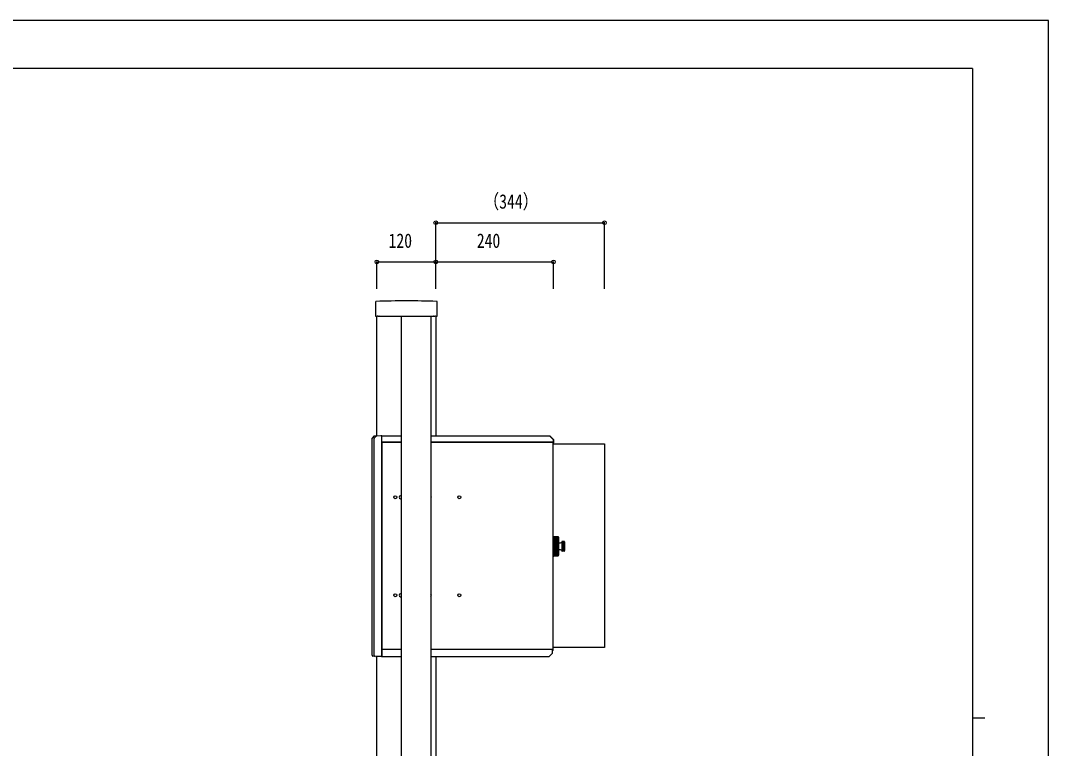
# Model space of a CAD drawing. Units: millimetres, scale not verified. Extents: x -2102 to 2103, y -1485 to 1485.
# Drawn here: x 5 to 2103, y 0 to 1485 of the extents above; entities that cross this region are included whole.
import ezdxf
from ezdxf.enums import TextEntityAlignment as Align

# ---------------------------------------------------------------- set-up
doc = ezdxf.new("R2010")
doc.units = ezdxf.units.MM
doc.header["$LTSCALE"] = 8
for name, color, linetype in [('0-4_YKK_A1', 4, 'Continuous'), ('0-5_YKK_D', 6, 'Continuous'), ('0-6_YKK_ZWAK', 7, 'Continuous')]:
    doc.layers.add(name, color=color, linetype=linetype)
doc.styles.add('ＭＳ ゴシック', font='')
doc.styles.get('ＭＳ ゴシック').set_extended_font_data('MS Gothic')

msp = doc.modelspace()

# ---------------------------------------------------------------- linework, layer by layer
at = {"layer": '0-4_YKK_A1'}
for p, q in [((729.61, 910.556), (729.61, 882.798)), ((855.61, 882.798), (855.61, 910.556)), ((730.408, 882), (733.31, 882)), ((732.61, 637.29), (732.61, 882)), ((734.222, 882.056), (733.31, 882)), ((734.434, 882.061), (736.286, 882.061)), ((737.41, 882), (736.498, 882.056)), ((737.41, 882), (847.81, 882)), ((848.722, 882.056), (847.81, 882)), ((848.934, 882.061), (850.786, 882.061)), ((851.91, 882), (850.998, 882.056)), ((851.91, 882), (854.811, 882)), ((852.61, 882), (852.61, 637.5)), ((723.196, 633.667), (722.61, 633.081)), ((722.61, 632.252), (722.61, 633.081)), ((722.61, 189.99), (722.61, 632.252)), ((726.331, 636.802), (723.196, 633.667)), ((726.331, 636.802), (726.61, 637.081)), ((727.004, 637.094), (726.61, 637.081)), ((727.01, 189.836), (727.01, 632.252)), ((727.596, 633.667), (730.891, 636.961)), ((742.127, 637.517), (740.61, 637.57)), ((742.61, 637.5), (742.127, 637.517)), ((742.61, 637.017), (742.61, 637.5)), ((742.61, 187.983), (742.61, 637.017)), ((742.81, 625.5), (742.81, 637.3)), ((742.81, 637.3), (743.4, 637.3)), ((743.41, 636.7), (743.4, 636.7)), ((743.41, 637.5), (743.41, 636.7)), ((743.41, 637.5), (782.61, 637.5)), ((842.61, 637.5), (852.61, 637.5)), ((852.61, 637.5), (1085.279, 637.5)), ((1085.279, 637.5), (1085.279, 636.7)), ((1085.279, 636.7), (1085.289, 636.69)), ((1085.527, 637.3), (1092.41, 630.417)), ((1085.844, 637.265), (1092.376, 630.734)), ((1092.41, 630.417), (1092.41, 625.2)), ((1092.61, 630.168), (1092.61, 624.3)), ((742.61, 623.7), (742.61, 623.8)), ((742.61, 623.7), (742.61, 202.7)), ((743.41, 623.7), (742.61, 623.7)), ((742.81, 625.5), (742.81, 624.7)), ((742.81, 623.9), (742.81, 624.7)), ((742.81, 623.9), (742.81, 623.71)), ((742.81, 623.71), (743.42, 623.71)), ((743.41, 623.71), (743.41, 623.7)), ((743.42, 623.7), (743.41, 623.7)), ((743.42, 623.71), (743.42, 623.7)), ((852.61, 624.7), (1091.61, 624.7)), ((1090.81, 624.7), (852.61, 624.7)), ((1090.81, 623.9), (1090.81, 624.7)), ((1090.82, 624.5), (1090.81, 624.5)), ((1090.81, 623.89), (1090.81, 623.9)), ((1090.82, 623.89), (1090.81, 623.89)), ((1090.82, 624.5), (1090.82, 623.89)), ((1091.01, 624.5), (1090.82, 624.5)), ((1091.01, 624.5), (1091.81, 624.5)), ((1091.61, 625.5), (1091.61, 625.2)), ((1091.61, 625.2), (1092.41, 625.2)), ((1091.61, 625.2), (1091.61, 624.7)), ((1091.81, 625.2), (1091.81, 624.5)), ((1091.81, 202.7), (1091.81, 624.5)), ((1092.61, 623.3), (1091.81, 623.3)), ((1092.61, 624.3), (1092.61, 623.3)), ((1092.31, 433), (1091.81, 433)), ((1092.31, 432.5), (1092.31, 433)), ((1092.31, 432.5), (1093.31, 432.5)), ((1092.31, 432.5), (1092.31, 392.5)), ((1092.31, 430.5), (1092.31, 428.775)), ((1092.31, 428.775), (1092.31, 428.265)), ((1092.31, 426.364), (1092.31, 428.265)), ((1092.31, 426.364), (1092.31, 415.215)), ((1093.81, 432), (1102.11, 432)), ((1093.81, 432), (1093.81, 393.005)), ((1102.214, 431.994), (1093.81, 431.994)), ((1102.388, 431.96), (1093.81, 431.96)), ((1102.584, 431.88), (1093.81, 431.88)), ((1102.738, 431.778), (1093.81, 431.778)), ((1102.896, 431.618), (1093.81, 431.618)), ((1103.003, 431.449), (1093.81, 431.449)), ((1103.087, 431.211), (1093.81, 431.211)), ((1103.11, 430.976), (1093.81, 430.976)), ((1103.11, 430.661), (1093.81, 430.661)), ((1103.11, 430.362), (1093.81, 430.362)), ((1103.11, 429.973), (1093.81, 429.973)), ((1103.11, 429.613), (1093.81, 429.613)), ((1103.11, 429.152), (1093.81, 429.152)), ((1103.11, 428.733), (1093.81, 428.733)), ((1103.11, 428.205), (1093.81, 428.205)), ((1103.11, 427.73), (1093.81, 427.73)), ((1103.11, 427.137), (1093.81, 427.137)), ((1103.11, 426.61), (1093.81, 426.61)), ((1103.11, 425.959), (1093.81, 425.959)), ((1103.11, 425.383), (1093.81, 425.383)), ((1103.11, 424.678), (1093.81, 424.678)), ((1103.11, 424.059), (1093.81, 424.059)), ((1103.11, 423.304), (1093.81, 423.304)), ((1103.11, 422.646), (1093.81, 422.646)), ((1103.11, 421.848), (1093.81, 421.848)), ((1103.11, 421.156), (1093.81, 421.156)), ((1103.11, 420.321), (1093.81, 420.321)), ((1103.11, 419.6), (1093.81, 419.6)), ((1103.11, 431), (1103.11, 394)), ((1103.21, 422.3), (1103.21, 402.7)), ((1109.81, 422), (1109.81, 403)), ((1114.31, 422.5), (1110.31, 422.5)), ((1115.035, 422.189), (1110.31, 422.189)), ((1110.31, 421.513), (1110.31, 422.189)), ((1115.31, 421.513), (1110.31, 421.513)), ((1115.31, 420.758), (1110.31, 420.758)), ((1110.31, 419.487), (1110.31, 420.758)), ((1115.31, 419.487), (1110.31, 419.487)), ((1115.31, 421.5), (1115.31, 403.5)), ((1092.31, 415.215), (1092.31, 409.784)), ((1103.11, 418.734), (1093.81, 418.734)), ((1103.11, 417.99), (1093.81, 417.99)), ((1103.11, 417.1), (1093.81, 417.1)), ((1103.11, 416.339), (1093.81, 416.339)), ((1103.11, 415.431), (1093.81, 415.431)), ((1103.11, 414.658), (1093.81, 414.658)), ((1103.11, 413.74), (1093.81, 413.74)), ((1103.11, 412.96), (1093.81, 412.96)), ((1103.11, 412.039), (1093.81, 412.039)), ((1103.11, 411.26), (1093.81, 411.26)), ((1103.11, 410.342), (1093.81, 410.342)), ((1103.11, 409.568), (1093.81, 409.568)), ((1103.11, 408.661), (1093.81, 408.661)), ((1103.11, 407.899), (1093.81, 407.899)), ((1103.11, 407.009), (1093.81, 407.009)), ((1103.11, 406.265), (1093.81, 406.265)), ((1103.11, 405.399), (1093.81, 405.399)), ((1103.11, 404.678), (1093.81, 404.678)), ((1103.11, 403.844), (1093.81, 403.844)), ((1103.11, 403.151), (1093.81, 403.151)), ((1103.11, 402.354), (1093.81, 402.354)), ((1103.11, 401.695), (1093.81, 401.695)), ((1103.11, 400.941), (1093.81, 400.941)), ((1103.11, 400.322), (1093.81, 400.322)), ((1103.11, 399.616), (1093.81, 399.616)), ((1103.11, 399.041), (1093.81, 399.041)), ((1115.31, 418.331), (1110.31, 418.331)), ((1110.31, 416.619), (1110.31, 418.331)), ((1115.31, 416.619), (1110.31, 416.619)), ((1115.31, 415.201), (1110.31, 415.201)), ((1110.31, 413.254), (1110.31, 415.201)), ((1115.31, 413.254), (1110.31, 413.254)), ((1115.31, 411.745), (1110.31, 411.745)), ((1110.31, 411.745), (1110.31, 409.798)), ((1115.31, 409.798), (1110.31, 409.798)), ((1115.31, 408.38), (1110.31, 408.38)), ((1110.31, 408.38), (1110.31, 406.668)), ((1115.31, 406.668), (1110.31, 406.668)), ((1115.31, 404.241), (1110.31, 404.241)), ((1115.31, 403.487), (1110.31, 403.487)), ((1110.31, 403.487), (1110.31, 402.811)), ((1115.035, 402.811), (1110.31, 402.811)), ((1114.31, 402.5), (1110.31, 402.5)), ((1092.31, 392), (1091.81, 392)), ((1092.31, 392.5), (1092.31, 392)), ((1092.31, 392.5), (1093.31, 392.5)), ((1103.11, 398.389), (1093.81, 398.389)), ((1103.11, 397.862), (1093.81, 397.862)), ((1103.11, 397.27), (1093.81, 397.27)), ((1103.11, 396.795), (1093.81, 396.795)), ((1103.11, 396.267), (1093.81, 396.267)), ((1103.11, 395.847), (1093.81, 395.847)), ((1103.11, 395.387), (1093.81, 395.387)), ((1103.11, 395.026), (1093.81, 395.026)), ((1103.11, 394.637), (1093.81, 394.637)), ((1103.11, 394.338), (1093.81, 394.338)), ((1103.11, 394.023), (1093.81, 394.023)), ((1103.087, 393.789), (1093.81, 393.789)), ((1103.003, 393.55), (1093.81, 393.55)), ((1102.896, 393.381), (1093.81, 393.381)), ((1102.738, 393.221), (1093.81, 393.221)), ((1102.584, 393.12), (1093.81, 393.12)), ((1102.388, 393.039), (1093.81, 393.039)), ((1102.215, 393.005), (1093.81, 393.005)), ((1102.214, 393.005), (1093.81, 393.005)), ((1093.81, 393), (1102.11, 393)), ((742.61, 202.5), (742.61, 202.7)), ((743.41, 202.7), (742.61, 202.7)), ((743.41, 202.5), (742.61, 202.5)), ((742.61, 202.5), (742.61, 188.3)), ((742.81, 202.3), (743.6, 202.3)), ((742.81, 202.3), (742.81, 187.7)), ((743.41, 202.7), (743.6, 202.7)), ((743.41, 202.5), (743.41, 202.3)), ((743.6, 203.31), (743.61, 203.31)), ((743.6, 202.7), (743.6, 203.31)), ((743.61, 203.31), (743.61, 203.3)), ((743.61, 203.3), (743.61, 202.5)), ((743.61, 201.7), (743.61, 202.5)), ((743.61, 202.5), (782.61, 202.5)), ((842.61, 202.5), (852.61, 202.5)), ((852.61, 202.5), (1090.81, 202.5)), ((1083.927, 187.7), (1090.81, 194.583)), ((1084.244, 187.734), (1090.776, 194.265)), ((1090.81, 202.5), (1091.01, 202.5)), ((1090.81, 201.7), (1090.81, 202.5)), ((1090.81, 194.583), (1090.81, 201.7)), ((1090.81, 201.5), (1091.01, 201.5)), ((1090.81, 201), (1091.01, 201)), ((1091.01, 202.7), (1091.81, 202.7)), ((1091.01, 194.831), (1091.01, 200.113)), ((1091.81, 199.7), (1091.01, 199.7)), ((1091.81, 200.7), (1091.81, 202.7)), ((1091.81, 199.7), (1091.81, 200.7)), ((732.61, -512.5), (732.61, 187.709)), ((742.61, 187.5), (742.61, 187.983)), ((742.81, 187.7), (743.4, 187.7)), ((743.4, 188.31), (743.41, 188.31)), ((743.4, 187.7), (743.4, 188.31)), ((743.41, 188.31), (743.41, 188.3)), ((743.41, 187.5), (743.41, 188.3)), ((743.41, 187.5), (782.61, 187.5)), ((842.61, 187.5), (852.61, 187.5)), ((852.61, 187.5), (852.61, -512.5)), ((852.61, 187.5), (1083.679, 187.5)), ((1083.679, 188.31), (1083.689, 188.31)), ((1083.679, 188.3), (1083.679, 188.31)), ((1083.689, 188.31), (1083.689, 187.7)), ((1083.689, 187.7), (1083.927, 187.7))]:
    msp.add_line(p, q, dxfattribs=at)
for points in [[(782.61, -512.5), (782.61, 882), (842.61, 882), (842.61, -512.5)], [(740.61, 637.57), (732.61, 637.29), (727.004, 637.094)], [(742.81, 625.7), (742.61, 625.7), (742.61, 636.7)], [(743.4, 637.3), (743.4, 636.69), (743.41, 636.69), (743.41, 636.7)], [(1085.279, 636.7), (1085.279, 636.69), (1085.289, 636.69), (1085.289, 637.3), (1085.527, 637.3)], [(742.81, 623.8), (742.61, 623.8), (742.61, 625.7)], [(782.61, 624.7), (742.81, 624.7), (782.61, 624.7)], [(842.61, 624.7), (852.61, 624.7), (842.61, 624.7)], [(1092.31, 409.784), (1092.31, 396.225), (1092.31, 394.5)], [(1115.31, 405.512), (1110.31, 405.512), (1110.31, 404.241)], [(743.6, 202.3), (743.6, 201.5), (743.61, 201.5), (743.61, 201.7)], [(1091.01, 202.7), (1090.82, 202.7), (1090.82, 203.31), (1090.81, 203.31), (1090.81, 203.3), (1090.81, 202.5)], [(1091.01, 200.113), (1091.01, 200.7), (1091.01, 202.7)], [(740.61, 187.43), (732.61, 187.709), (724.54, 187.991)], [(742.61, 187.5), (742.127, 187.483), (740.61, 187.43)], [(1083.679, 187.5), (1083.679, 188.3), (1083.689, 188.31)]]:
    msp.add_lwpolyline(points, dxfattribs=at)
msp.add_lwpolyline([(1091.81, 621.6), (1196.81, 621.6), (1196.81, 205.6), (1091.81, 205.6)], close=True, dxfattribs=at)
for centre in [(770.11, 512.5), (900.61, 512.5), (770.11, 312.5), (900.61, 312.5)]:
    msp.add_circle(centre, 3, dxfattribs=at)
for centre, radius, start, end in [((731.106, 910.557), 1.496, 91.73613, 180.02696), ((792.61, -1087.5), 2000.5, 88.23692, 91.76308), ((854.113, 910.557), 1.496, 359.97304, 88.26387), ((724.61, 632.252), 2, 135, 180), ((727.038, 636.095), 1, 92, 135), ((729.01, 632.252), 2, 135, 180), ((731.598, 636.254), 1, 92, 135), ((742.11, 637.017), 0.5, 0, 88), ((743.41, 636.7), 0.8, 138.59038, 180), ((743.41, 636.7), 0.8, 90, 131.40962), ((1085.279, 636.7), 0.8, 45, 90), ((1091.81, 630.168), 0.8, 0, 45), ((1091.81, 623.3), 0.8, 270, 0), ((780.61, 512.5), 3, 48.18969, 311.81031), ((840.61, 512.5), 3, 311.81031, 48.18969), ((1093.31, 432), 0.5, 0, 90), ((1102.11, 431), 1, 0, 90), ((1103.01, 422.3), 0.2, 0, 60), ((1103.71, 420.386), 0.5, 180, 256.81404), ((1105.421, 427.688), 8, 256.81404, 303.27409), ((1110.31, 422), 0.5, 90, 180), ((1114.31, 421.5), 1, 0, 90), ((1103.01, 402.7), 0.2, 300, 0), ((1103.71, 404.614), 0.5, 103.18596, 180), ((1105.421, 397.311), 8, 56.72591, 103.18596), ((1110.31, 403), 0.5, 180, 270), ((1114.31, 403.5), 1, 270, 0), ((1093.31, 393), 0.5, 270, 0), ((1102.11, 394), 1, 270, 0), ((780.61, 312.5), 3, 48.18969, 311.81031), ((840.61, 312.5), 3, 311.81031, 48.18969), ((724.61, 189.99), 2, 180, 268), ((729.01, 189.836), 2, 180, 268), ((1090.21, 194.831), 0.8, 315, 0), ((1090.21, 201.7), 0.8, 0, 41.40962), ((742.11, 187.983), 0.5, 272, 0), ((743.41, 188.3), 0.8, 180, 221.40962), ((743.41, 188.3), 0.8, 228.59038, 270), ((1083.679, 188.3), 0.8, 270, 315)]:
    msp.add_arc(centre, radius, start, end, dxfattribs=at)
for centre, major_axis, ratio, start_param, end_param in [((730.411, 882.801), (-0.568, -0.568), 0.99628, 5.49965061, 7.06672), ((734.434, 882.043), (0.3, 0), 0.061163, 1.57079633, 2.35619449), ((736.286, 882.043), (0.3, 0), 0.061163, 0.78539816, 1.57079633), ((848.934, 882.043), (0.3, 0), 0.061163, 1.57079633, 2.35619449), ((850.786, 882.043), (0.3, 0), 0.061163, 0.78539816, 1.57079633), ((854.808, 882.801), (0.568, -0.568), 0.99628, 5.49965061, 7.06672)]:
    msp.add_ellipse(centre, major_axis=major_axis, ratio=ratio, start_param=start_param, end_param=end_param, dxfattribs=at)
at = {"layer": '0-5_YKK_D'}
for p, q in [((852.61, 937.5), (852.61, 1073.5)), ((852.61, 1072.5), (1196.81, 1072.5)), ((1196.81, 937.5), (1196.81, 1073.5)), ((732.61, 937.5), (732.61, 993.5)), ((732.61, 992.5), (852.61, 992.5)), ((852.61, 937.5), (852.61, 993.5)), ((852.61, 937.5), (852.61, 993.5)), ((852.61, 992.5), (1092.61, 992.5)), ((1092.61, 937.5), (1092.61, 993.5))]:
    msp.add_line(p, q, dxfattribs=at)
for centre in [(852.61, 1072.5), (1196.81, 1072.5), (732.61, 992.5), (852.61, 992.5), (852.61, 992.5), (1092.61, 992.5)]:
    msp.add_circle(centre, 3.75, dxfattribs=at)
at = {"layer": '0-6_YKK_ZWAK'}
for p, q in [((1947.61, 1387.5), (-1952.39, 1387.5)), ((1947.61, 1387.5), (1947.61, -1262.5)), ((1947.61, 62.5), (1972.61, 62.5))]:
    msp.add_line(p, q, dxfattribs=at)
msp.add_lwpolyline([(-2102.4, -1485), (2102.6, -1485), (2102.6, 1485), (-2102.4, 1485)], close=True, dxfattribs=at)

# ---------------------------------------------------------------- texts
at = {"layer": '0-5_YKK_D', "style": 'ＭＳ ゴシック', "width": 0.8}
for s, p in [('（344）', (950.043, 1092.5)), ('120', (756.343, 1012.5)), ('240', (936.343, 1012.5))]:
    msp.add_text(s, height=29.33, dxfattribs=at).set_placement(p, align=Align.BOTTOM_LEFT)

doc.saveas('drawing.dxf')
